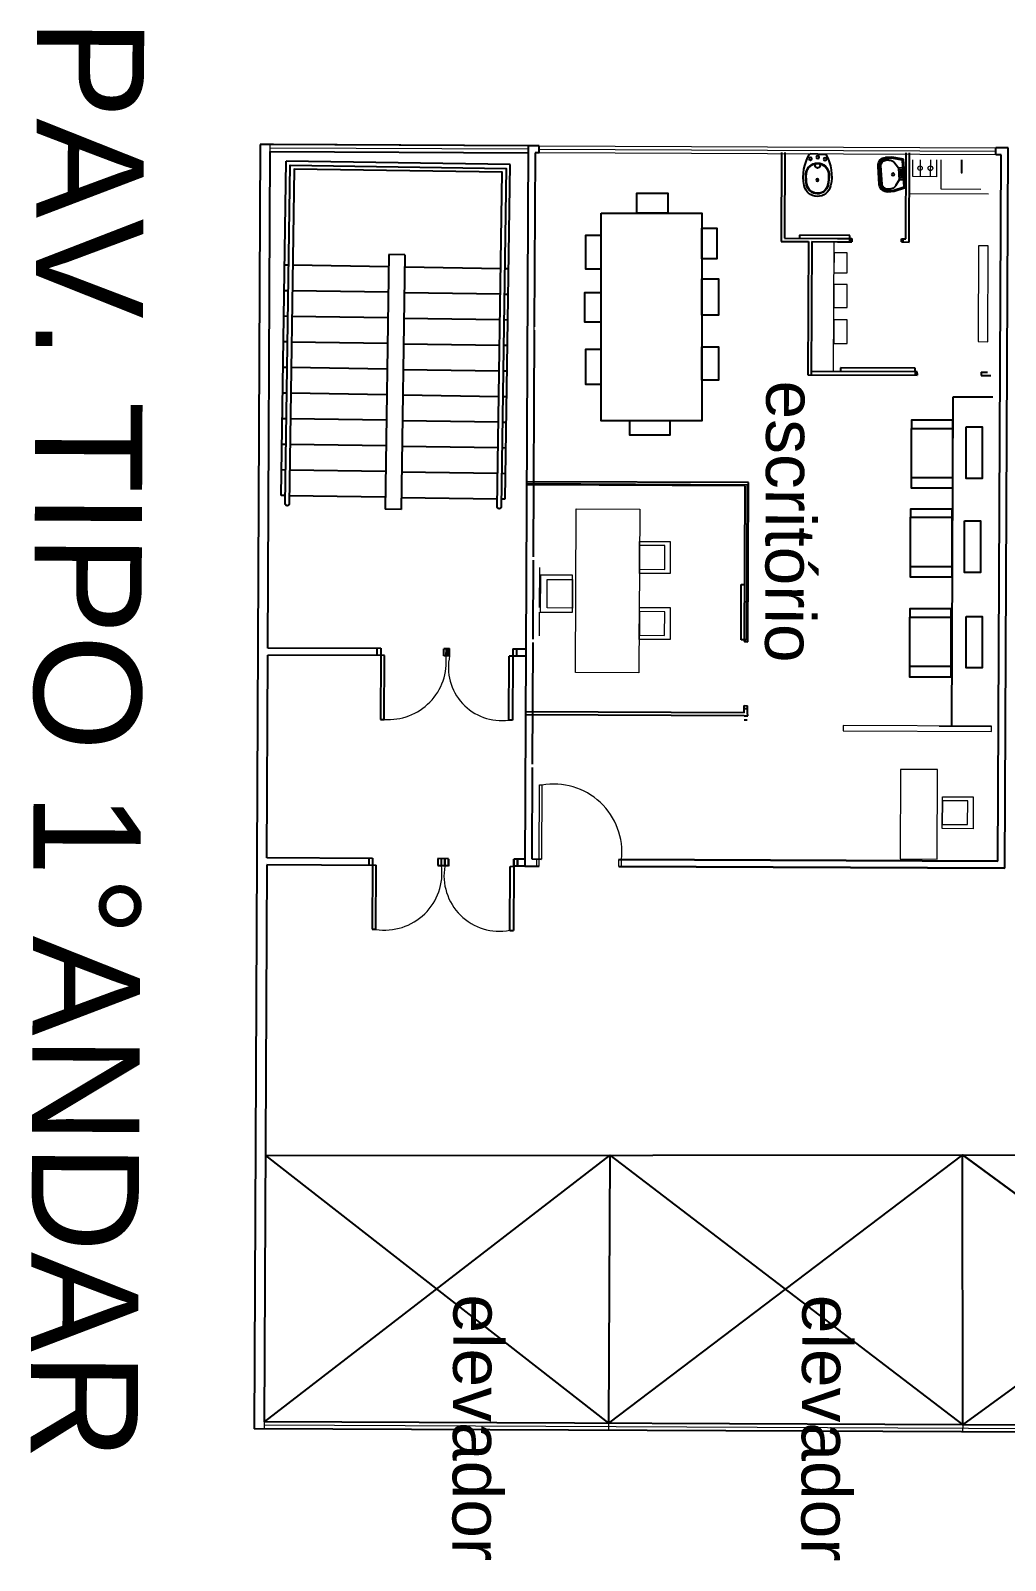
# Model space of a CAD drawing. Header units: metres. Extents: x 322294 to 7190115, y 7390841 to 10157759.
# Drawn here: x 323564.18 to 323576.36, y 7392810.62 to 7392829.74 of the extents above; entities that cross this region are included whole.
import ezdxf

# ---------------------------------------------------------------- set-up
doc = ezdxf.new("R2010")
doc.units = ezdxf.units.M
for name, color, linetype in [('Alvenaria', 6, 'Continuous'), ('Corrimão', 1, 'Continuous'), ('HIDRAULICA', 3, 'Continuous'), ('PECAS', 2, 'Continuous')]:
    doc.layers.add(name, color=color, linetype=linetype)
for name, color, linetype, lineweight in [('ESQUADRIA', 2, 'Continuous', 15), ('linagrossa', 7, 'Continuous', 25), ('MÓVEIS', 7, 'Continuous', 13), ('PISO', 254, 'Continuous', 9), ('VIDRO', 4, 'Continuous', 15)]:
    doc.layers.add(name, color=color, linetype=linetype, lineweight=lineweight)
doc.styles.get("Standard").update_dxf_attribs({"font": 'arial.ttf'})

# ---------------------------------------------------------------- blocks, each defined once
blk = doc.blocks.new('Escada Emergência')
at = {"layer": 'Alvenaria'}
for p, q in [((-4.18, -0.05), (-4.18, 0)), ((-4.18, 0), (0, 0)), ((-3.86, -0.05), (-3.86, 0)), ((-3.54, -0.05), (-3.54, 0)), ((-3.22, -0.05), (-3.22, 0)), ((-2.9, -0.05), (-2.9, 0)), ((-2.58, -0.05), (-2.58, 0)), ((-2.26, -0.05), (-2.26, 0)), ((-1.94, -0.05), (-1.94, 0)), ((-1.62, -0.05), (-1.62, 0)), ((-1.3, -0.05), (-1.3, 0)), ((0, -2.8), (0, 0)), ((-4.18, -1.3), (-4.18, -0.1)), ((-3.86, -1.3), (-3.86, -0.1)), ((-3.54, -1.3), (-3.54, -0.1)), ((-3.22, -1.3), (-3.22, -0.1)), ((-2.9, -1.3), (-2.9, -0.1)), ((-2.58, -1.3), (-2.58, -0.1)), ((-2.26, -1.3), (-2.26, -0.1)), ((-1.94, -1.3), (-1.94, -0.1)), ((-1.62, -1.3), (-1.62, -0.1)), ((-1.3, -1.3), (-1.3, -0.1)), ((-1.15, -1.3), (-4.33, -1.3)), ((-4.33, -1.5), (-4.33, -1.3)), ((-1.15, -1.5), (-1.15, -1.3)), ((-1.15, -1.5), (-4.33, -1.5)), ((-4.18, -1.5), (-4.18, -2.7)), ((-3.86, -1.5), (-3.86, -2.7)), ((-3.54, -1.5), (-3.54, -2.7)), ((-3.22, -1.5), (-3.22, -2.7)), ((-2.9, -1.5), (-2.9, -2.7)), ((-2.58, -1.5), (-2.58, -2.7)), ((-2.26, -1.5), (-2.26, -2.7)), ((-1.94, -1.5), (-1.94, -2.7)), ((-1.62, -1.5), (-1.62, -2.7)), ((-1.3, -1.5), (-1.3, -2.7)), ((-4.18, -2.75), (-4.18, -2.8)), ((-4.18, -2.8), (0, -2.8)), ((-3.86, -2.75), (-3.86, -2.8)), ((-3.54, -2.75), (-3.54, -2.8)), ((-3.22, -2.75), (-3.22, -2.8)), ((-2.9, -2.75), (-2.9, -2.8)), ((-2.58, -2.75), (-2.58, -2.8)), ((-2.26, -2.75), (-2.26, -2.8)), ((-1.94, -2.75), (-1.94, -2.8)), ((-1.62, -2.75), (-1.62, -2.8)), ((-1.3, -2.75), (-1.3, -2.8))]:
    blk.add_line(p, q, dxfattribs=at)
at = {"layer": 'Corrimão'}
blk.add_lwpolyline([(-4.28, -0.05), (-0.05, -0.05), (-0.05, -2.75), (-4.28, -2.75, -1), (-4.28, -2.7), (-0.1, -2.7), (-0.1, -0.1), (-4.28, -0.1, -1)], format="xyb", close=True, dxfattribs=at)
blk = doc.blocks.new('new block.dwg vaso sanitario')
at = {"layer": 'PECAS', "color": 0}
for q in [(0, 95.742742), (0, -95.742742)]:
    blk.add_line((0, 0), q, dxfattribs=at)
for centre, radius in [((40.000002, 0), 17.500001), ((62.500003, 91.500003), 17.500001), ((325.000014, 0), 15.000001), ((62.500003, -91.500004), 17.500001)]:
    blk.add_circle(centre, radius, dxfattribs=at)
for centre, radius, start, end in [((7.500001, 95.742742), 7.5, 120.612911, 180), ((281.877309, -367.965429), 546.302538, 78.038978, 120.612911), ((257.500011, 0), 145.000006, 94.115245, 180), ((257.500011, 0), 145.000006, 180, 265.884755), ((257.500011, 0), 138.500006, 94.115245, 180), ((257.500011, 0), 138.500006, 180, 265.884755), ((145.000006, 0), 30.000001, 213.541951, 146.458049), ((282.97582, -354.084727), 500.00002, 77.754014, 94.115245), ((282.97582, -354.084727), 493.50002, 77.754014, 94.115245), ((359.829176, 0), 131.170844, 0, 77.754014), ((359.829176, 0), 131.170844, 282.245986, 0), ((359.829176, 0), 137.670844, 0, 77.754014), ((359.829176, 0), 137.670844, 282.245986, 0), ((359.829176, 0), 170.170846, 0, 78.038978), ((359.829176, 0), 170.170846, 281.961022, 0), ((7.500001, -95.742742), 7.5, 180, 239.387089), ((281.877309, 367.965428), 546.302538, 239.387089, 281.961022), ((282.97582, 354.084726), 500.00002, 265.884755, 282.245986), ((282.97582, 354.084726), 493.50002, 265.884755, 282.245986)]:
    blk.add_arc(centre, radius, start, end, dxfattribs=at)
blk = doc.blocks.new('pia de banheiro')
at = {"layer": 'HIDRAULICA', "color": 0}
for p, q in [((-1167.941, -47.098), (-1167.741, -47.048)), ((-1167.941, -47.598), (-1167.941, -47.098)), ((-1167.921, -47.113), (-1167.736, -47.067)), ((-1167.921, -47.582), (-1167.921, -47.113)), ((-1167.841, -47.248), (-1167.767, -47.141)), ((-1167.741, -47.048), (-1167.632, -47.048)), ((-1167.741, -47.068), (-1167.632, -47.068)), ((-1167.685, -47.098), (-1167.632, -47.098)), ((-1167.921, -47.248), (-1167.841, -47.248)), ((-1167.841, -47.448), (-1167.921, -47.448)), ((-1167.841, -47.248), (-1167.841, -47.448)), ((-1167.841, -47.448), (-1167.771, -47.553)), ((-1167.541, -47.506), (-1167.541, -47.189)), ((-1167.511, -47.506), (-1167.511, -47.189)), ((-1167.491, -47.506), (-1167.491, -47.189)), ((-1167.941, -47.598), (-1167.741, -47.648)), ((-1167.921, -47.582), (-1167.736, -47.628)), ((-1167.741, -47.628), (-1167.632, -47.628)), ((-1167.741, -47.648), (-1167.632, -47.648)), ((-1167.687, -47.598), (-1167.632, -47.598))]:
    blk.add_line(p, q, dxfattribs=at)
for centre, radius in [((-1167.881, -47.348), 0.0195), ((-1167.881, -47.298), 0.0183), ((-1167.881, -47.398), 0.0182), ((-1167.741, -47.348), 0.0234)]:
    blk.add_circle(centre, radius, dxfattribs=at)
for centre, radius, start, end in [((-1167.685, -47.198), 0.1, 90, 145.2405), ((-1167.632, -47.189), 0.141, 0, 90), ((-1167.632, -47.189), 0.121, 0, 90), ((-1167.632, -47.189), 0.0914, 0, 90), ((-1167.687, -47.498), 0.1, 213.7272, 270), ((-1167.632, -47.506), 0.0914, 270, 0), ((-1167.632, -47.506), 0.121, 270, 0), ((-1167.632, -47.506), 0.141, 270, 0)]:
    blk.add_arc(centre, radius, start, end, dxfattribs=at)

msp = doc.modelspace()

# ---------------------------------------------------------------- linework, layer by layer
at = {"layer": 'ESQUADRIA'}
for centre, radius, start, end in [((323568.652, 7392821.853), 0.723, 265.7454, 5.7834), ((323570.065, 7392821.782), 0.664, 167.531, 277.7985), ((323570.722, 7392819.475), 0.848, 353.7691, 100.3564), ((323568.607, 7392819.214), 0.714, 261.0502, 7.3479), ((323570.041, 7392819.18), 0.695, 170.0528, 280.5043)]:
    msp.add_arc(centre, radius, start, end, dxfattribs=at)
at = {"layer": 'linagrossa'}
for p, q in [((323567.048, 7392828.316), (323566.975, 7392812.27)), ((323567.213, 7392828.315), (323567.048, 7392828.316)), ((323570.397, 7392828.3), (323567.213, 7392828.315)), ((323570.397, 7392828.3), (323570.356, 7392819.3)), ((323570.536, 7392828.3), (323570.397, 7392828.3)), ((323570.536, 7392828.212), (323570.536, 7392828.3)), ((323567.143, 7392822.024), (323567.172, 7392828.228)), ((323567.172, 7392828.228), (323570.396, 7392828.213)), ((323570.484, 7392828.212), (323570.474, 7392826.036)), ((323570.536, 7392828.212), (323570.484, 7392828.212)), ((323573.565, 7392828.216), (323573.56, 7392827.103)), ((323573.606, 7392828.216), (323573.601, 7392827.144)), ((323575.119, 7392827.137), (323575.124, 7392828.209)), ((323575.16, 7392827.096), (323575.165, 7392828.209)), ((323576.242, 7392828.186), (323576.243, 7392828.274)), ((323576.309, 7392828.186), (323576.242, 7392828.186)), ((323576.397, 7392828.273), (323576.243, 7392828.274)), ((323576.268, 7392819.361), (323576.309, 7392828.186)), ((323576.356, 7392819.273), (323576.397, 7392828.273)), ((323573.601, 7392827.144), (323574.263, 7392827.141)), ((323574.42, 7392827.18), (323573.788, 7392827.183)), ((323573.788, 7392827.183), (323573.788, 7392827.143)), ((323574.263, 7392827.141), (323574.444, 7392827.14)), ((323574.42, 7392827.14), (323574.42, 7392827.18)), ((323574.42, 7392827.099), (323574.42, 7392827.14)), ((323574.442, 7392827.14), (323574.442, 7392827.099)), ((323574.442, 7392827.099), (323574.443, 7392827.14)), ((323573.56, 7392827.103), (323573.901, 7392827.102)), ((323573.901, 7392827.102), (323573.893, 7392825.438)), ((323573.942, 7392827.102), (323573.934, 7392825.438)), ((323573.942, 7392827.102), (323574.263, 7392827.1)), ((323574.263, 7392827.1), (323574.442, 7392827.099)), ((323575.063, 7392827.137), (323575.119, 7392827.137)), ((323575.063, 7392827.097), (323575.063, 7392827.137)), ((323575.063, 7392827.097), (323575.16, 7392827.096)), ((323575.084, 7392827.096), (323575.084, 7392827.137)), ((323570.474, 7392825.995), (323570.461, 7392823.162)), ((323573.893, 7392825.438), (323575.261, 7392825.432)), ((323575.262, 7392825.473), (323573.934, 7392825.479)), ((323575.236, 7392825.519), (323574.304, 7392825.523)), ((323574.304, 7392825.523), (323574.304, 7392825.477)), ((323575.236, 7392825.473), (323575.236, 7392825.519)), ((323575.236, 7392825.473), (323575.236, 7392825.432)), ((323575.262, 7392825.452), (323575.261, 7392825.432)), ((323575.262, 7392825.452), (323575.262, 7392825.473)), ((323576.062, 7392825.469), (323576.061, 7392825.428)), ((323576.061, 7392825.428), (323576.181, 7392825.428)), ((323576.062, 7392825.469), (323576.141, 7392825.469)), ((323575.708, 7392825.16), (323575.69, 7392821.048)), ((323576.207, 7392825.16), (323575.708, 7392825.16)), ((323573.151, 7392824.09), (323570.375, 7392824.102)), ((323573.142, 7392822.103), (323573.151, 7392824.09)), ((323573.11, 7392824.049), (323570.374, 7392824.061)), ((323573.101, 7392822.104), (323573.11, 7392824.049)), ((323570.461, 7392823.121), (323570.456, 7392822.133)), ((323573.061, 7392822.708), (323573.062, 7392822.816)), ((323573.062, 7392822.816), (323573.104, 7392822.816)), ((323573.059, 7392822.127), (323573.061, 7392822.708)), ((323568.556, 7392822.017), (323567.143, 7392822.024)), ((323568.508, 7392822.02), (323568.508, 7392821.932)), ((323568.556, 7392822.02), (323568.556, 7392821.932)), ((323569.344, 7392821.928), (323569.344, 7392822.015)), ((323569.417, 7392822.013), (323569.344, 7392822.014)), ((323569.372, 7392822.016), (323569.371, 7392821.928)), ((323569.39, 7392822.015), (323569.39, 7392821.928)), ((323569.417, 7392821.928), (323569.417, 7392822.016)), ((323570.205, 7392822.012), (323570.205, 7392821.924)), ((323570.374, 7392822.009), (323570.205, 7392822.01)), ((323570.253, 7392822.011), (323570.253, 7392821.924)), ((323570.456, 7392822.092), (323570.449, 7392820.574)), ((323573.101, 7392822.127), (323573.059, 7392822.127)), ((323573.142, 7392822.127), (323573.101, 7392822.127)), ((323573.121, 7392822.103), (323573.101, 7392822.104)), ((323573.101, 7392822.104), (323573.142, 7392822.103)), ((323573.121, 7392822.103), (323573.121, 7392822.103)), ((323567.131, 7392819.401), (323567.143, 7392821.936)), ((323568.601, 7392821.93), (323567.143, 7392821.936)), ((323568.556, 7392821.932), (323568.552, 7392821.132)), ((323568.598, 7392821.132), (323568.601, 7392821.932)), ((323569.371, 7392821.926), (323569.344, 7392821.926)), ((323569.417, 7392821.926), (323569.371, 7392821.926)), ((323570.156, 7392821.124), (323570.159, 7392821.924)), ((323570.373, 7392821.922), (323570.159, 7392821.922)), ((323570.205, 7392821.924), (323570.201, 7392821.124)), ((323573.097, 7392821.216), (323570.362, 7392821.228)), ((323573.097, 7392821.216), (323573.097, 7392821.304)), ((323573.097, 7392821.304), (323573.138, 7392821.303)), ((323573.097, 7392821.27), (323573.138, 7392821.269)), ((323573.138, 7392821.216), (323573.138, 7392821.303)), ((323573.144, 7392821.175), (323573.138, 7392821.216)), ((323568.552, 7392821.132), (323568.598, 7392821.132)), ((323570.201, 7392821.124), (323570.156, 7392821.124)), ((323573.097, 7392821.175), (323570.361, 7392821.188)), ((323573.097, 7392821.175), (323573.144, 7392821.175)), ((323573.097, 7392821.127), (323573.137, 7392821.127)), ((323570.449, 7392820.533), (323570.444, 7392819.388)), ((323567.131, 7392819.314), (323567.099, 7392812.357)), ((323568.454, 7392819.395), (323567.131, 7392819.401)), ((323568.499, 7392819.308), (323567.131, 7392819.314)), ((323568.406, 7392819.397), (323568.406, 7392819.31)), ((323568.454, 7392819.31), (323568.45, 7392818.51)), ((323568.454, 7392819.397), (323568.454, 7392819.31)), ((323568.496, 7392818.509), (323568.499, 7392819.309)), ((323569.269, 7392819.394), (323569.269, 7392819.306)), ((323569.404, 7392819.391), (323569.269, 7392819.392)), ((323569.314, 7392819.304), (323569.269, 7392819.304)), ((323569.314, 7392819.306), (323569.315, 7392819.393)), ((323569.403, 7392819.304), (323569.315, 7392819.304)), ((323569.357, 7392819.3), (323569.357, 7392819.387)), ((323569.358, 7392819.391), (323569.358, 7392819.304)), ((323569.403, 7392819.387), (323569.402, 7392819.3)), ((323569.403, 7392819.304), (323569.404, 7392819.391)), ((323570.218, 7392819.383), (323570.218, 7392819.296)), ((323570.362, 7392819.387), (323570.219, 7392819.387)), ((323570.219, 7392819.3), (323570.219, 7392819.387)), ((323570.266, 7392819.383), (323570.265, 7392819.296)), ((323570.267, 7392819.3), (323570.267, 7392819.387)), ((323570.444, 7392819.388), (323570.564, 7392819.387)), ((323571.53, 7392819.383), (323576.268, 7392819.361)), ((323576.268, 7392819.361), (323571.53, 7392819.383)), ((323570.168, 7392818.496), (323570.172, 7392819.296)), ((323570.172, 7392819.296), (323570.218, 7392819.3)), ((323570.218, 7392819.296), (323570.214, 7392818.496)), ((323570.361, 7392819.299), (323570.218, 7392819.3)), ((323570.356, 7392819.3), (323570.535, 7392819.3)), ((323571.53, 7392819.295), (323576.356, 7392819.273)), ((323576.356, 7392819.273), (323571.53, 7392819.295)), ((323568.45, 7392818.51), (323568.496, 7392818.509)), ((323570.168, 7392818.496), (323570.214, 7392818.496)), ((323571.418, 7392815.688), (323567.099, 7392812.357)), ((323567.114, 7392815.684), (323579.984, 7392815.696)), ((323567.114, 7392815.684), (323571.403, 7392812.337)), ((323575.827, 7392815.692), (323571.403, 7392812.337)), ((323571.418, 7392815.688), (323571.403, 7392812.337)), ((323571.418, 7392815.688), (323575.83, 7392812.317)), ((323575.83, 7392812.317), (323575.827, 7392815.693)), ((323575.827, 7392815.692), (323580.434, 7392812.296)), ((323580.434, 7392812.296), (323575.827, 7392815.692)), ((323575.83, 7392812.317), (323580.45, 7392815.694)), ((323609.725, 7392812.075), (323566.975, 7392812.27)), ((323609.638, 7392812.163), (323567.099, 7392812.357)), ((323601.043, 7392812.202), (323575.83, 7392812.317))]:
    msp.add_line(p, q, dxfattribs=at)
for points in [[(323572.143, 7392827.458), (323571.758, 7392827.458), (323571.758, 7392827.707), (323572.143, 7392827.707)], [(323571.312, 7392827.458), (323572.568, 7392827.458), (323572.568, 7392824.863), (323571.312, 7392824.863)], [(323571.312, 7392827.177), (323571.115, 7392827.177), (323571.115, 7392826.762), (323571.312, 7392826.762)], [(323572.568, 7392827.271), (323572.756, 7392827.271), (323572.756, 7392826.887), (323572.568, 7392826.887)], [(323572.568, 7392826.637), (323572.776, 7392826.637), (323572.776, 7392826.181), (323572.568, 7392826.181)], [(323571.312, 7392826.461), (323571.104, 7392826.461), (323571.104, 7392826.098), (323571.312, 7392826.098)], [(323571.312, 7392825.755), (323571.115, 7392825.755), (323571.115, 7392825.319), (323571.312, 7392825.319)], [(323572.568, 7392825.786), (323572.776, 7392825.786), (323572.776, 7392825.371), (323572.568, 7392825.371)], [(323572.174, 7392824.863), (323571.665, 7392824.863), (323571.665, 7392824.686), (323572.174, 7392824.686)], [(323575.707, 7392824.871), (323575.188, 7392824.871), (323575.188, 7392824.767), (323575.707, 7392824.767)], [(323575.188, 7392824.767), (323575.703, 7392824.767), (323575.703, 7392824.02), (323575.188, 7392824.02)], [(323575.874, 7392824.788), (323576.072, 7392824.788), (323576.072, 7392824.144), (323575.874, 7392824.144)], [(323575.703, 7392824.02), (323575.188, 7392824.02), (323575.188, 7392824.155), (323575.703, 7392824.155)], [(323575.697, 7392823.76), (323575.178, 7392823.76), (323575.178, 7392823.657), (323575.697, 7392823.657)], [(323575.178, 7392823.657), (323575.693, 7392823.657), (323575.693, 7392822.909), (323575.178, 7392822.909)], [(323575.854, 7392823.612), (323576.051, 7392823.612), (323576.051, 7392822.968), (323575.854, 7392822.968)], [(323575.693, 7392822.909), (323575.178, 7392822.909), (323575.178, 7392823.044), (323575.693, 7392823.044)], [(323575.687, 7392822.512), (323575.168, 7392822.512), (323575.168, 7392822.408), (323575.687, 7392822.408)], [(323575.168, 7392822.408), (323575.683, 7392822.408), (323575.683, 7392821.661), (323575.168, 7392821.661)], [(323575.874, 7392822.419), (323576.072, 7392822.419), (323576.072, 7392821.775), (323575.874, 7392821.775)], [(323575.683, 7392821.661), (323575.168, 7392821.661), (323575.168, 7392821.796), (323575.683, 7392821.796)]]:
    msp.add_lwpolyline(points, close=True, dxfattribs=at)
at = {"layer": 'PISO'}
for p, q in [((323575.206, 7392827.915), (323575.207, 7392828.125)), ((323575.297, 7392828.124), (323575.297, 7392827.914)), ((323575.426, 7392828.124), (323575.425, 7392827.914)), ((323575.502, 7392828.123), (323575.501, 7392827.913)), ((323575.56, 7392827.755), (323575.562, 7392828.124)), ((323575.812, 7392828.123), (323575.811, 7392827.963)), ((323575.824, 7392827.963), (323575.824, 7392828.123)), ((323575.497, 7392827.913), (323575.206, 7392827.915)), ((323575.811, 7392827.963), (323575.824, 7392827.963)), ((323576.056, 7392827.753), (323575.56, 7392827.755)), ((323575.163, 7392827.704), (323576.151, 7392827.699)), ((323570.541, 7392822.53), (323570.543, 7392823.03)), ((323570.54, 7392822.175), (323570.541, 7392822.47)), ((323575.537, 7392821.049), (323576.188, 7392821.046)), ((323570.536, 7392819.387), (323570.54, 7392820.314)), ((323570.54, 7392820.314), (323570.569, 7392820.314)), ((323570.569, 7392820.314), (323570.564, 7392819.387)), ((323570.505, 7392819.3), (323570.506, 7392819.387)), ((323570.535, 7392819.3), (323570.536, 7392819.387)), ((323571.53, 7392819.295), (323571.53, 7392819.383)), ((323571.564, 7392819.295), (323571.565, 7392819.383))]:
    msp.add_line(p, q, dxfattribs=at)
for points in [[(323573.942, 7392827.102), (323573.934, 7392825.479), (323574.215, 7392825.477), (323574.222, 7392827.1)], [(323574.222, 7392826.963), (323574.221, 7392826.712), (323574.384, 7392826.711), (323574.385, 7392826.962)], [(323576.029, 7392827.048), (323576.024, 7392825.852), (323576.142, 7392825.851), (323576.148, 7392827.048)], [(323574.22, 7392826.567), (323574.219, 7392826.279), (323574.385, 7392826.278), (323574.386, 7392826.566)], [(323574.218, 7392826.125), (323574.217, 7392825.83), (323574.385, 7392825.83), (323574.386, 7392826.124)], [(323570.999, 7392823.761), (323571.792, 7392823.758), (323571.783, 7392821.714), (323570.99, 7392821.718)], [(323571.79, 7392823.356), (323572.175, 7392823.354), (323572.174, 7392822.954), (323571.789, 7392822.956)], [(323571.789, 7392823.008), (323572.106, 7392823.007), (323572.107, 7392823.303), (323571.79, 7392823.304)], [(323570.954, 7392822.933), (323570.552, 7392822.935), (323570.55, 7392822.472), (323570.952, 7392822.47)], [(323570.952, 7392822.523), (323570.634, 7392822.525), (323570.635, 7392822.88), (323570.954, 7392822.879)], [(323571.789, 7392822.53), (323572.174, 7392822.529), (323572.172, 7392822.129), (323571.787, 7392822.131)], [(323571.788, 7392822.183), (323572.104, 7392822.182), (323572.106, 7392822.478), (323571.789, 7392822.479)], [(323575.514, 7392820.504), (323575.054, 7392820.507), (323575.048, 7392819.389), (323575.509, 7392819.387)], [(323575.576, 7392820.166), (323575.961, 7392820.164), (323575.959, 7392819.765), (323575.574, 7392819.767)], [(323575.574, 7392819.819), (323575.891, 7392819.817), (323575.893, 7392820.113), (323575.576, 7392820.115)]]:
    msp.add_lwpolyline(points, close=True, dxfattribs=at)
for centre, radius in [((323575.297, 7392828.019), 0.028), ((323575.426, 7392828.019), 0.0294)]:
    msp.add_circle(centre, radius, dxfattribs=at)
at = {"layer": 'VIDRO'}
for p, q in [((323567.172, 7392828.228), (323567.172, 7392828.315)), ((323567.172, 7392828.315), (323570.397, 7392828.3)), ((323570.397, 7392828.3), (323570.396, 7392828.213)), ((323570.536, 7392828.3), (323576.243, 7392828.274)), ((323570.396, 7392828.257), (323567.172, 7392828.271)), ((323570.396, 7392828.213), (323567.172, 7392828.228)), ((323570.536, 7392828.256), (323576.242, 7392828.23)), ((323576.242, 7392828.186), (323570.536, 7392828.212)), ((323570.474, 7392825.995), (323570.474, 7392826.036)), ((323570.375, 7392824.102), (323573.151, 7392824.09)), ((323570.375, 7392824.082), (323573.11, 7392824.069)), ((323573.151, 7392824.09), (323573.142, 7392822.127)), ((323573.11, 7392824.049), (323570.374, 7392824.061)), ((323573.101, 7392822.127), (323573.11, 7392824.049)), ((323573.11, 7392824.069), (323573.151, 7392824.069)), ((323573.13, 7392824.069), (323573.122, 7392822.127)), ((323573.142, 7392822.127), (323573.101, 7392822.127)), ((323567.099, 7392812.357), (323567.099, 7392812.269)), ((323580.434, 7392812.296), (323567.099, 7392812.357)), ((323580.433, 7392812.252), (323567.099, 7392812.313)), ((323567.099, 7392812.269), (323580.431, 7392812.208)), ((323571.403, 7392812.337), (323571.402, 7392812.25)), ((323575.83, 7392812.317), (323575.829, 7392812.229))]:
    msp.add_line(p, q, dxfattribs=at)
msp.add_lwpolyline([(323576.188, 7392821.046), (323574.337, 7392821.054), (323574.337, 7392820.99), (323576.188, 7392820.981)], close=True, dxfattribs=at)

# ---------------------------------------------------------------- block references
at = {"layer": 'Alvenaria', "rotation": 89.14145572826702}
msp.add_blockref('Escada Emergência', (323567.375, 7392828.108), dxfattribs=at)
at = {"layer": 'MÓVEIS', "xscale": -0.001, "yscale": 0.001000000000000001, "zscale": 0.001000000000000001, "rotation": 89.23121005000019}
msp.add_blockref('new block.dwg vaso sanitario', (323574.018, 7392828.196), dxfattribs=at)
at = {"layer": 'MÓVEIS', "color": 0, "xscale": -0.7210815143997571, "yscale": 0.7210815143997571, "zscale": 0.7210815143997571, "rotation": 3.867493623138997}
msp.add_blockref('pia de banheiro', (322732.537, 7392805.212), dxfattribs=at)

# ---------------------------------------------------------------- texts
at = {"layer": 'linagrossa'}
for s, height, p in [('PAV. TIPO 1°ANDAR', 1.33997, (323564.26, 7392829.892)), ('escritório', 0.6219, (323573.375, 7392825.367)), ('elevador', 0.6219, (323569.465, 7392813.949)), ('elevador', 0.6219, (323573.826, 7392813.944))]:
    msp.add_text(s, height=height, rotation=269.7388, dxfattribs=at).set_placement(p)

doc.saveas('drawing.dxf')
